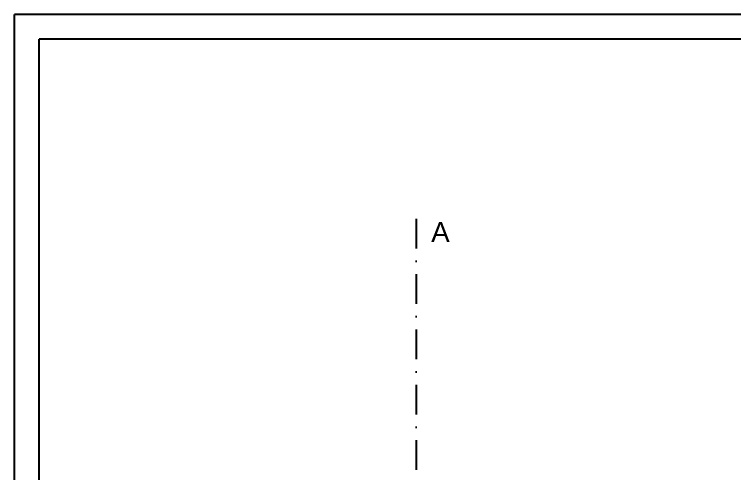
# Model space of a CAD drawing. Extents: x 3792242 to 5145247, y -1546315 to -1031918.
# Drawn here: x 3885421 to 3892714, y -1488525 to -1483880 of the extents above; entities that cross this region are included whole.
import ezdxf

# ---------------------------------------------------------------- set-up
doc = ezdxf.new("R2010")
doc.units = 0
doc.header["$MEASUREMENT"] = 0
doc.linetypes.add('BODKOCIARKOVANA_3', pattern=[5.6, 3, -1.3, 0, -1.3])
doc.layers.add('osi', color=253, linetype='CONTINUOUS')
doc.layers.add('TENKÁ', color=7, linetype='CONTINUOUS')
doc.styles.add('styl1', font='arial.ttf')

msp = doc.modelspace()

# ---------------------------------------------------------------- linework, layer by layer
at = {"layer": 'osi', "linetype": 'BODKOCIARKOVANA_3', "ltscale": 100}
msp.add_line((3889490, -1485946), (3889490, -1508356), dxfattribs=at)
at = {"layer": 'TENKÁ', "color": 7}
for p, q in [((3962617, -1483879.516), (3885421.311, -1483879.516)), ((3885421.311, -1511713.552), (3885421.311, -1483879.516)), ((3962367, -1484129.516), (3885671.311, -1484129.516)), ((3885671.311, -1511463.552), (3885671.311, -1484129.516))]:
    msp.add_line(p, q, dxfattribs=at)

# ---------------------------------------------------------------- texts
at = {"layer": 'TENKÁ', "ltscale": 0.25, "style": 'styl1'}
msp.add_text('A', height=200, dxfattribs=at).set_placement((3889642.054, -1486180.5))

doc.saveas('drawing.dxf')
